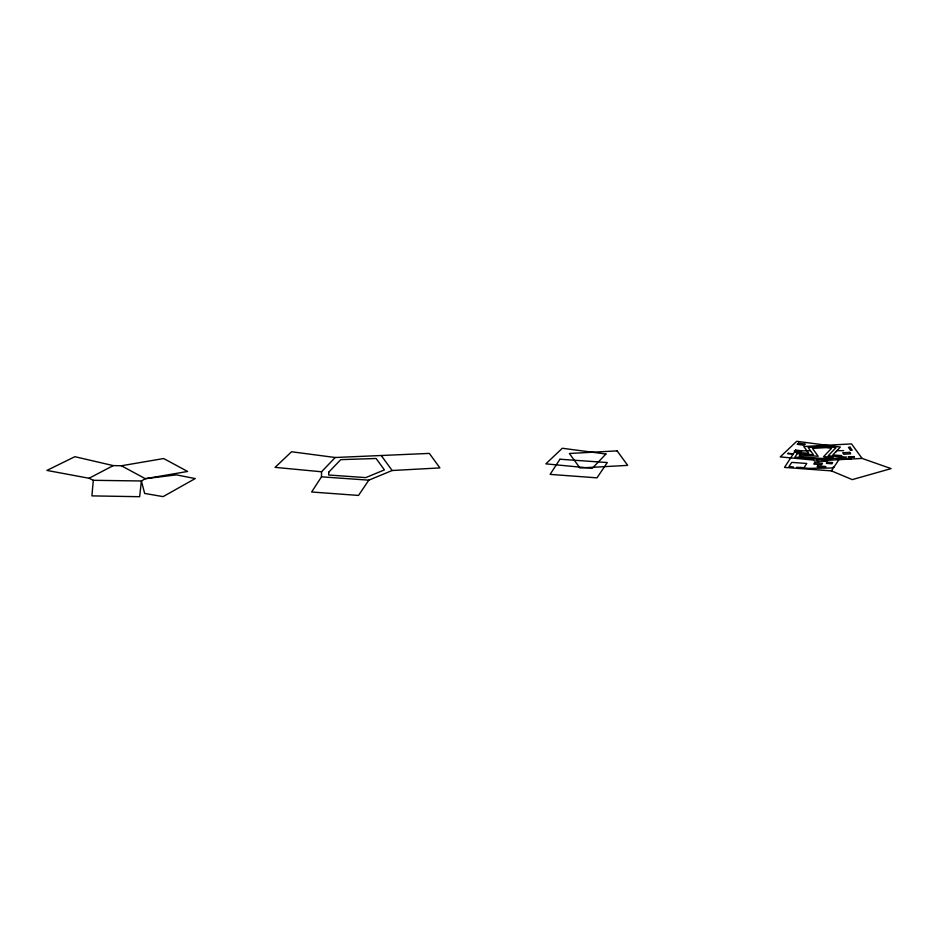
<?xml version="1.0" encoding="UTF-8"?>
<svg xmlns="http://www.w3.org/2000/svg" width="938" height="938" viewBox="0 0 938 938"><rect width="100%" height="100%" fill="white"/><g stroke="black" fill="none" stroke-linecap="round" stroke-linejoin="round"><path stroke-width="1.41" d="M321.488 476.832L321.558 471.779L335.194 457.51L429.346 453.406L439.899 467.91L392.154 470.513L368.822 480.162L321.488 476.832L311.627 491.993L358.515 495.44L368.822 480.162M93.308 480.303L91.912 495.885L139.645 496.706L141.404 480.983L145.331 478.697L187.623 471.462L163.669 458.541L121.365 465.764L113.252 465.6L74.876 456.7L46.9 470.419L89.075 478.263L93.308 480.303L141.404 480.983L144.651 493.435L163.106 496.624L195.21 478.568L176.332 474.851L145.331 478.697L121.365 465.764M831.396 470.876L841.703 455.587L832.792 454.965L840.354 447.051L796.725 441.294L780.252 456.9L813.656 460.077L814.348 461.027L826.718 461.32L827.703 460.3L862.092 458.412L891.1 468.613L852.267 479.611L831.396 470.876L784.508 467.417L794.369 452.257L808.697 453.265L803.784 446.523L851.528 443.909L862.092 458.412M835.934 451.87L836.954 450.615L843.696 450.686M89.075 478.263L113.252 465.6M833.999 467.018L831.396 468.015L808.462 468.355L796.831 467.218M836.192 458.647L851.176 459.01M810.08 450.732L802.729 450.885M793.454 466.972L788.952 466.632L791.719 462.387L806.774 463.478L803.972 467.734L800.208 467.464M321.558 471.779L275.092 467.359L291.566 451.753L335.194 457.51M821.923 458.483L824.185 459.268M818.628 462.223L817.033 459.89M381.602 456.009L392.154 470.513M328.722 472.213L328.687 475.015L365.738 477.618L384.416 469.903L376.115 458.494L340.74 459.643L328.722 472.213M814.641 462.657L813.809 464.099L821.688 464.662L822.52 463.22L814.641 462.657M817.584 465.928L817.127 466.714L825.417 467.3L825.874 466.514L817.584 465.928M822.204 460.277L827.175 460.64L822.204 460.277M827.07 462.188L826.378 463.372L831.983 463.771L832.663 462.586L827.07 462.188M559.963 459.221L550.102 474.382L596.99 477.841L607.296 462.551L559.963 459.221M797.171 453.617L794.908 457.111L822.028 459.69L846.756 457.111L828.207 455.798L835.957 447.684L826.554 446.441L808.11 447.449L813.434 454.766L797.171 453.617M799.985 454.977L799.106 456.325L821.84 458.494L833.143 457.31L823.611 456.642L831.549 448.329L826.272 447.625L812.437 448.387L818.171 456.255L799.985 454.977M605.948 454.015L592.312 468.285L545.846 463.864L562.319 448.258L605.948 454.015M798.555 443.205L797.218 444.331L803.936 445.21L805.261 444.096L798.555 443.205M788.33 453.265L787.744 453.769L793.067 453.898L788.33 453.265M795.635 450.052L794.31 451.166L800.63 451.999L801.955 450.873L795.635 450.052M850.098 447.227L848.444 447.32L850.555 450.369L852.196 450.263L850.098 447.227M849.687 452.374L842.687 452.784L843.696 454.25L850.696 453.84L849.687 452.374M854.084 456.572L848.315 456.912L854.495 457.169L854.084 456.572M617.122 450.873L569.378 453.488L579.942 467.992L627.686 465.377L617.122 450.873M821.665 445.62L816.705 445.878L821.665 445.62"/></g></svg>
